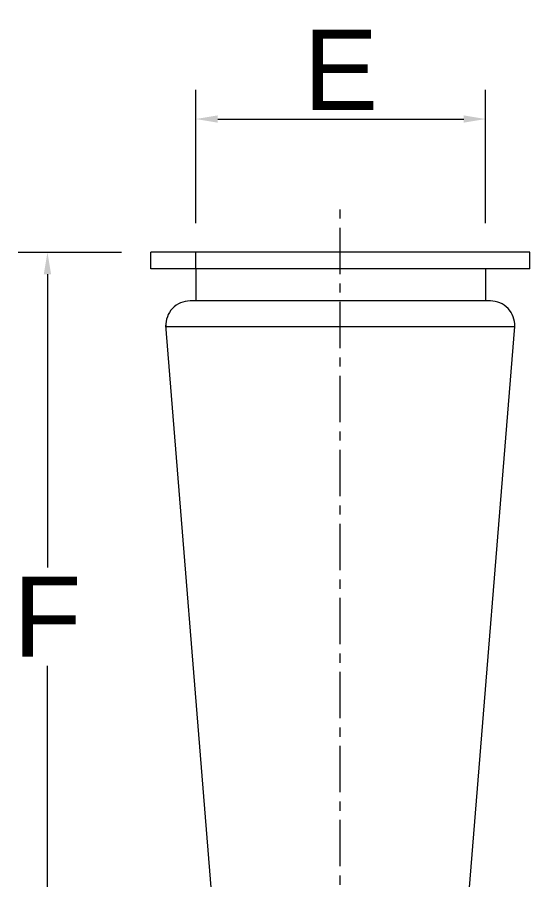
# Model space of a CAD drawing. Header units: inches. Extents: x 0 to 26418, y 0 to 20128.
# Drawn here: x 20119 to 21174, y 12272 to 14048 of the extents above; entities that cross this region are included whole.
import ezdxf

# ---------------------------------------------------------------- set-up
doc = ezdxf.new("R2010")
doc.units = ezdxf.units.IN
doc.header["$MEASUREMENT"] = 0
doc.linetypes.add('CENTER', pattern=[50.8, 31.75, -6.35, 6.35, -6.35])
doc.layers.get('Defpoints').update_dxf_attribs({"lineweight": 5})
doc.layers.add('CAXA0', color=7, linetype='Continuous', lineweight=5)
doc.layers.add('CAXA1', color=5, linetype='CENTER', lineweight=5)
doc.styles.add('Roman', font='arial.ttf')
doc.styles.get("Standard").update_dxf_attribs({"font": 'arial.ttf'})
doc.dimstyles.new('ISO-25', dxfattribs={"dimscale": 30, "dimtxt": 1.5, "dimasz": 1.5, "dimexe": 2, "dimexo": 2, "dimtad": 1, "dimtih": 1, "dimtoh": 1, "dimdec": 1, "dimlfac": 0.03937, "dimdsep": 46, "dimtxsty": 'Standard', "dimcen": 2.5, "dimclrd": 7, "dimclre": 7, "dimclrt": 7, "dimadec": 0, "dimazin": 0, "dimtfac": 1, "dimtdec": 1, "dimtmove": 0, "dimatfit": 3, "dimfxl": 1, "dimlwd": 5, "dimlwe": 5, "dimarcsym": 0})

# ---------------------------------------------------------------- blocks, each defined once
blk = doc.blocks.new('*D35')
at = {"color": 7, "linetype": 'Continuous', "lineweight": 5, "transparency": 16777216}
for p, q in [((20487.1, 13624.1), (20487.1, 13898.6)), ((21083.4, 13624.1), (21083.4, 13898.6)), ((20532.1, 13838.6), (21038.4, 13838.6))]:
    blk.add_line(p, q, dxfattribs=at)
at = {"color": 7, "transparency": 16777216}
for points in [[(20532.1, 13846.1), (20532.1, 13831.1), (20487.1, 13838.6)], [(21038.4, 13846.1), (21038.4, 13831.1), (21083.4, 13838.6)]]:
    blk.add_solid(points, dxfattribs=at)
at = {"layer": 'Defpoints', "color": 0, "transparency": 16777216}
for p in [(21083.4, 13838.6), (20487.1, 13564.1), (21083.4, 13564.1)]:
    blk.add_point(p, dxfattribs=at)
at = {"color": 7, "lineweight": 5, "transparency": 16777216, "insert": (20785.3, 13939.9), "char_height": 165, "attachment_point": 5, "style": 'Roman'}
blk.add_mtext('E', dxfattribs=at)
blk = doc.blocks.new('*D36')
at = {"color": 7, "linetype": 'Continuous', "lineweight": 5, "transparency": 16777216}
for p, q in [((20334.4, 13564.1), (20121.6, 13564.1)), ((20181.6, 13519.1), (20181.6, 12915.4)), ((20181.6, 11959.1), (20181.6, 12712.9)), ((20479.4, 11914.1), (20121.6, 11914.1))]:
    blk.add_line(p, q, dxfattribs=at)
at = {"color": 7, "transparency": 16777216}
for points in [[(20174.1, 13519.1), (20189.1, 13519.1), (20181.6, 13564.1)], [(20174.1, 11959.1), (20189.1, 11959.1), (20181.6, 11914.1)]]:
    blk.add_solid(points, dxfattribs=at)
at = {"layer": 'Defpoints', "color": 0, "transparency": 16777216}
for p in [(20394.4, 13564.1), (20181.6, 11914.1), (20539.4, 11914.1)]:
    blk.add_point(p, dxfattribs=at)
at = {"color": 7, "lineweight": 5, "transparency": 16777216, "insert": (20181.6, 12814.1), "char_height": 165, "attachment_point": 5, "style": 'Roman'}
blk.add_mtext('F', dxfattribs=at)

msp = doc.modelspace()

# ---------------------------------------------------------------- linework, layer by layer
at = {"color": 7, "lineweight": 5}
for p, q in [((20394.35, 13530.14), (20394.35, 13564.14)), ((20487.15, 13530.14), (20487.15, 13564.14)), ((21174.35, 13530.14), (21174.35, 13564.14)), ((20487.15, 13530.14), (20487.15, 13464.14)), ((21083.45, 13530.14), (21083.45, 13464.14)), ((20535.65, 12046.14), (20425.31, 13414.14)), ((20425.37, 13411.66), (21143.34, 13411.66)), ((21033.06, 12046.14), (21143.34, 13411.66))]:
    msp.add_line(p, q, dxfattribs=at)
for centre, start, end in [((20475.31, 13414.14), 90, 182.83926), ((21093.4, 13414.14), 357.16074, 90)]:
    msp.add_arc(centre, 50, start, end, dxfattribs=at)
at = {"layer": 'CAXA0', "color": 7, "linetype": 'Continuous', "lineweight": 5}
for p, q in [((21174.35, 13564.14), (20394.35, 13564.14)), ((21174.35, 13530.14), (20394.35, 13530.14)), ((21093.4, 13464.14), (20475.31, 13464.14))]:
    msp.add_line(p, q, dxfattribs=at)
at = {"layer": 'CAXA1', "linetype": 'CENTER', "lineweight": 5, "ltscale": 3}
msp.add_line((20784.35, 10471.31), (20784.35, 13657.58), dxfattribs=at)

# ---------------------------------------------------------------- dimensions: what is measured, and where the dimension line sits
at = {"color": 7, "lineweight": 5}
dim = msp.add_linear_dim(base=(21083.45, 13838.65), p1=(20487.15, 13564.14), p2=(21083.45, 13564.14), text='E', dimstyle='ISO-25', override={"dimtxt": 5.5, "dimpost": '\\X', "dimtxsty": 'Roman', "dimtmove": 1}, dxfattribs=at)
dim.commit()
dim.dimension.update_dxf_attribs({"geometry": '*D35', "text_midpoint": (20785.3, 13838.65), "dimtype": 160})
dim = msp.add_linear_dim(base=(20181.62, 11914.14), p1=(20394.35, 13564.14), p2=(20539.35, 11914.14), angle=90, text='F', dimstyle='ISO-25', override={"dimtxt": 5.5, "dimpost": '\\X', "dimtxsty": 'Roman', "dimtmove": 1}, dxfattribs=at)
dim.commit()
dim.dimension.update_dxf_attribs({"geometry": '*D36', "text_midpoint": (20181.62, 12814.14), "dimtype": 160})

doc.saveas('drawing.dxf')
